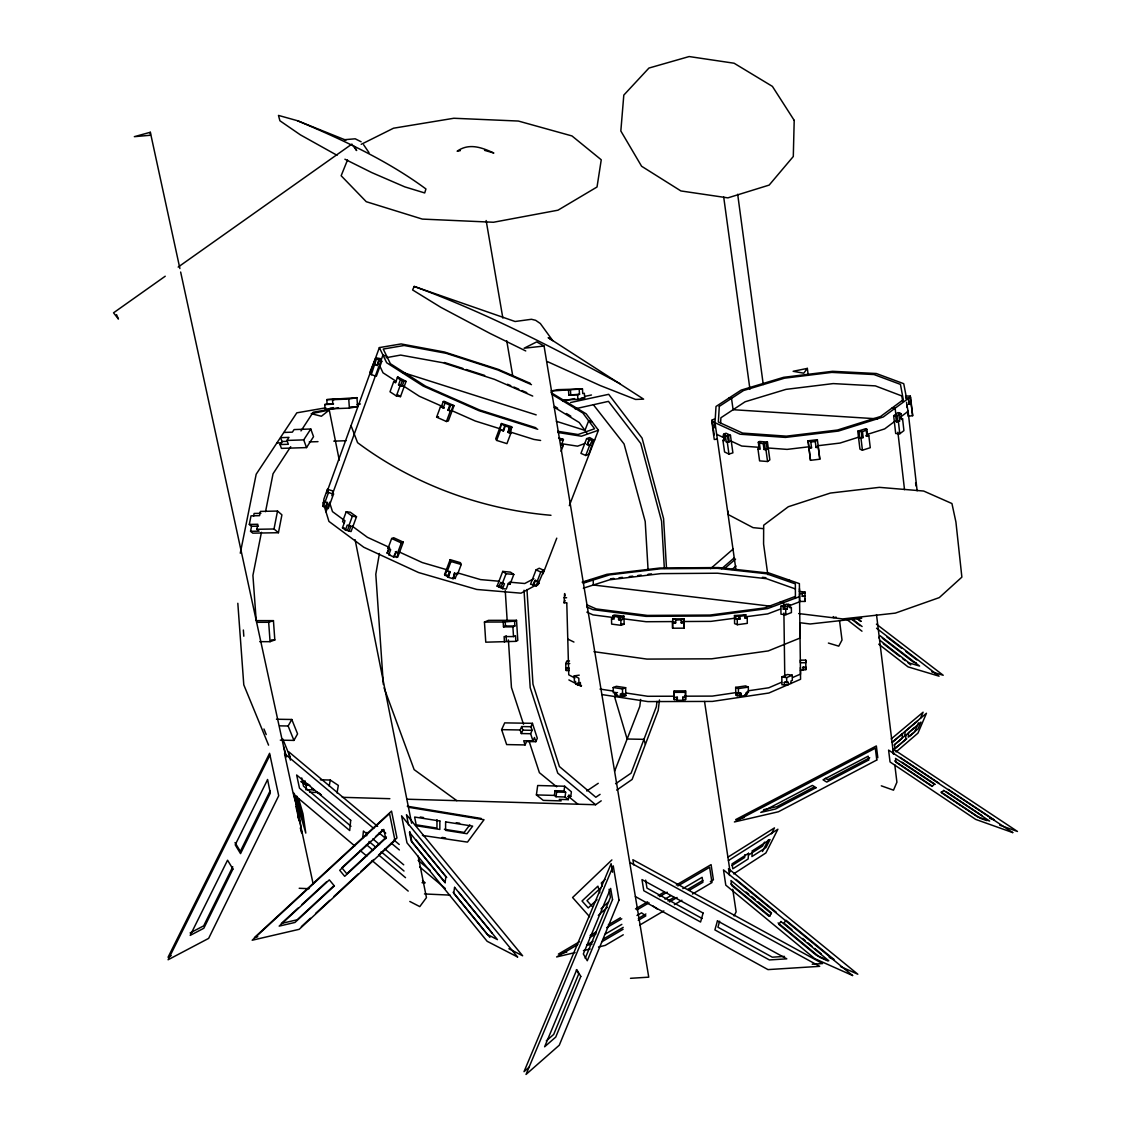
<?xml version="1.0" encoding="UTF-8"?>
<svg xmlns="http://www.w3.org/2000/svg" width="1131" height="1131" viewBox="0 0 1131 1131"><rect width="100%" height="100%" fill="white"/><g stroke="black" fill="none" stroke-linecap="round" stroke-linejoin="round"><path stroke-width="1.5" d="M436.99 819.678L436.962 828.104L415.148 824.655M728.194 511.212L728.067 514.478L753.048 527.64L763.425 528.658M720.603 423.051L720.899 417.763L745.103 401.774L785.988 389.375L833.194 383.593L875.352 385.883L901.76 395.921L902.722 401.095M712.629 427.999L714.891 427.037L712.629 427.999L714.269 439.478L717.224 439.125M715.004 422.725L716.008 406.481L741.201 390.082L783.627 377.316L832.572 371.307L876.299 373.513L903.74 383.692L906.779 399.596L883.269 416.971L838.495 431.052L785.494 437.414L740.084 434.219L715.004 422.725L735.984 570.123M714.029 421.976L711.851 421.566L712.671 427.306M714.212 419.106L711.95 420.181L711.851 421.566M712.813 425.115L712.77 425.92L711.95 420.181M744.834 854.683L744.636 857.524L732.04 865.526M362.74 837.845L363.433 831.016L367.462 834.395M366.684 835.795L367.024 832.388M656.984 701.39L656.376 706.635L631.112 773.137L615.589 783.755M659.458 699.962L658.228 710.424L632.13 779.429L616.678 790.131M640.641 699.439L639.793 706.423L614.67 771.13M570.759 796.464L571.381 791.771L564.68 786.229L537.692 785.508L536.391 794.923L543.276 800.38L561.16 800.904L559.28 799.377L568.271 799.631L568.893 794.923L570.759 796.464L567.776 796.38M568.271 799.631L565.033 796.987L565.67 792.265L564.044 790.951L564.68 786.229M565.033 796.987L556.014 796.733L554.388 795.418L555.024 790.696L564.044 790.951M556.014 796.733L556.65 792.025L555.024 790.696M337.024 792.93L338.339 785.409L330.266 780.051L320.299 779.782M379.422 553.469L375.803 574.223L383.352 684.495M329.206 786.087L330.266 780.051M309.823 785.267L306.515 785.183L304.536 783.896L305.087 780.885M305.964 788.18L306.515 785.183M685.57 699.566L685.556 690.871L674.217 690.9L674.019 697.671L677.356 696.936L677.257 700.315L682.728 700.301L685.57 699.566L685.527 696.908L682.672 697.643L682.813 696.922L682.728 700.301M685.386 697.643L685.556 690.871M251.549 526.297L250.545 531.301L252.793 533.153L278.438 532.715L281.916 514.831L277.519 511.056L260.399 511.41L259.55 515.665L251.025 515.835L249.301 524.431L251.549 526.297L258.377 526.169M278.438 532.715L274.013 528.997L277.519 511.056M261.445 532.319L252.92 575.368L256.2 620.622L273.433 620.636L274.819 639.948L270.069 641.673L259.706 641.659M265.545 511.65L273.038 473.762L290.695 446.703M253.556 516.302L254.122 513.46L260.922 513.318M250.545 531.301L259.084 531.16L256.836 529.294L257.84 524.275L249.301 524.431M240.281 553.2L256.186 474.228L296.817 412.829L325.827 407.81M677.412 699.58L674.232 699.594L674.373 698.859M674.019 697.671L674.175 696.936M684.001 628.157L684.128 618.841L672.733 618.897L675.773 619.519L675.688 622.842L672.478 622.856L672.592 628.228L684.001 628.157L684.128 618.841M683.902 622.785L681.173 622.813L684.043 622.149M683.986 619.463L675.631 620.156M675.688 622.842L672.478 622.856M672.592 628.228L672.733 618.897M719.627 921.2L717.931 927.208L772.317 957.194L784.49 956.402M327.439 489.327L323.933 498.997L322.957 506.349L328.244 508.625L333.532 494.077L332.472 490.826L327.439 489.327L328.485 492.579L324.95 502.291L327.481 503.041L325.728 507.876M326.59 493.017L379.352 347.599L401.095 343.937L444.525 352.024L498.234 369.356L530.269 383.324M375.775 357.778L370.035 371.887L371.279 374.658L376.354 376.255L381.769 361.34L380.483 358.64L375.775 357.778L376.383 359.078L371.279 374.658M322.957 506.349L324.71 501.5L327.481 503.041M325.474 507.084L327.241 502.249M374.884 364.705L377.429 365.511L378.927 359.884L376.383 359.078M377.429 365.511L378.927 359.884M325.997 511.862L328.923 503.818M331.864 495.717L378.758 366.656M344.658 521.886L342.481 527.852L345.436 530.029L351.062 531.556L356.491 516.726L350.341 512.244L346.185 511.778L342.58 521.66L344.291 522.918M393.701 381.67L390.011 391.793L396.373 395.949L400.501 396.628L406.071 381.416L397.617 376.962L395.482 382.829L393.701 381.67L395.765 382.024M345.436 530.029L347.245 525.095L350.794 526.396L348.984 531.344M400.416 379.733L404.007 381.062L402.155 386.152L398.55 384.809L400.416 379.733L397.334 377.754L399.413 378.107L397.617 376.962M348.716 526.169L352.335 516.273L346.185 511.778M396.373 395.949L400.077 385.798M347.514 530.255L349.323 525.321L350.794 526.396M402.155 386.152L400.628 385.162L402.48 380.087M387.961 548.493L391.665 538.512L393.659 537.72L403.3 542.145L397.744 557.102L393.447 556.862L388.81 554.727L390.662 549.737L387.961 548.493L388.965 548.083L387.113 553.073L389.813 554.317L388.81 554.727M441.359 406.665L443.267 401.547L444.214 401.307L454.04 405.647L448.328 420.986L446.448 421.51L436.623 417.155L440.411 406.906L444.115 407.881L440.411 406.906M389.771 548.182L387.113 553.073M443.168 408.135L445.063 403.004L446.01 402.763L443.267 401.547M393.447 556.862L396.302 551.461L394.45 556.452M453.093 405.888L451.198 411.02L447.89 410.228L449.799 405.096L454.04 405.647M447.89 410.228L448.837 409.973L450.746 404.856M395.299 551.871L397.617 552.932L401.321 542.937L403.3 542.145M446.448 421.51L450.251 411.26M396.755 557.512L398.607 552.522L397.617 552.932M455.03 573.742L457.475 574.463L461.236 564.51L460.402 562.673L450.166 559.661L444.54 574.576L448.229 577.277L453.149 578.719L454.62 572.823L453.149 578.719M510.307 432.65L511.749 426.769L501.457 423.531L495.689 438.828L496.622 440.411L506.942 443.635L510.788 433.427L507.847 431.872L510.788 433.427M444.95 575.509L446.816 570.533L450.096 572.314L448.229 577.277M501.924 424.295L505.303 425.991L503.366 431.095L500.001 429.412L501.457 423.531M447.226 571.466L450.986 561.499L450.166 559.661M496.622 440.411L500.468 430.19M447.819 576.343L449.686 571.381L450.096 572.314M503.366 431.095L504.822 425.214M508.328 430.6L509.784 426.769L512.244 427.546M508.328 432.664L509.784 426.769M509.445 432.876L511.184 428.296M452.739 577.785L455.185 578.492L457.065 573.53L457.475 574.463M510.053 584.246L508.399 583.073L506.32 588.982L502.588 588.657L497.103 586.112L502.73 571.409L510.477 572.13L513.799 574.463L510.053 584.246L508.201 584.091M498.757 587.3L500.637 582.394L504.468 583.766L502.588 588.657M502.291 583.568L506.052 573.742L513.799 574.463M500.934 587.484L502.814 582.592M558.629 437.923L563.408 439.478L561.386 445.289L563.21 445.572L561.018 451.297M533.775 584.854L536.136 585.929L537.663 585.109L543.954 570.363L539.247 568.229L536.066 569.883L530.524 584.26L533.775 584.854L535.627 580.076M586.636 438.63L580.952 453.375L585.759 455.496L588.756 454.337L593.704 439.917L589.633 437.556L586.636 438.63L592.276 440.44L593.704 439.917M532.885 585.335L534.723 580.542L537.974 581.15L536.136 585.929M592.276 440.44L589.548 445.671L587.145 444.61L589.039 439.69M587.145 444.61L589.873 439.379M537.084 581.631L540.788 572.032L543.954 570.363M585.759 455.496L589.548 445.671M542.965 573.869L556.763 538.158M569.303 505.67L598.44 430.218L586.197 413.861L550.967 392.584M568.624 671.135L568.808 667.997L565.882 668.633L568.808 667.997M347.528 159.966L341.152 175.743L366.26 201.7L422.33 219.089L493.469 222.256L557.979 210.196L597.027 186.997L601.254 159.796L571.975 135.946L518.366 121.045L453.856 118.26L393.503 128.213L361.213 144.33M568.879 670.513L566.207 670.513L566.716 669.255M565.882 668.633L565.74 663.586L566.815 660.999L569.473 660.985M585.194 958.296L610.429 897.279L609.086 889.319M918.499 722.865L914.541 732.011L909.366 736.422M920.464 718.298L923.094 712.205L891.186 738.953M535.825 741.696L537.31 738.289L532.432 723.317L504.695 722.879L501.627 729.651L506.646 744.58L525.081 744.933L526.579 741.526L535.825 741.696L534.468 737.511L532.984 740.932L523.71 740.763L525.081 744.933M532.984 740.932L530.623 733.722L532.107 730.315L530.948 726.71L532.432 723.317M530.623 733.722L521.32 733.552L520.147 729.962L521.66 726.569L530.948 726.71M521.32 733.552L522.833 730.145L521.66 726.569M547.517 361.637L600.236 385.558L635.594 399.441L643.61 399.144L548.182 337.66L552.734 340.629L540.335 323.523L535.642 320.313L531.471 319.281L515.072 321.501L414.2 286.44L412.603 289.946L440.864 307.349L489.963 333.391L525.745 350.949M566.758 602.809L564.072 602.823L565.161 600.519M564.072 602.823L564.652 593.563L564.722 596.094L565.019 595.457M232.774 866.77L203.693 925.851L190.121 932.934M270.083 790.951L240.338 851.389L235.022 842.581M267.439 779.923L235.206 844.815L240.535 853.636L270.337 793.071L267.552 779.471M269.842 755.338L168.109 959.752L208.641 938.391L278.707 795.743L269.588 753.303L168.067 957.25L171.177 955.61M734.047 915.969L736.125 911.855L732.732 889.249M762.45 851.544L768.458 839.725M771.469 833.816L774.466 827.892L727.77 857.256M764.57 842.143L762.52 846.158L748.425 855.107M878.844 637.926L880.031 635.679L919.588 666.06L909.211 662.978L879.607 640.075M280.304 740.141L293.933 740.409L297.566 733.863L291.798 719.486L276.473 719.231M293.933 740.409L288.136 726.003L291.798 719.486M280.007 444.554L288.348 444.285L286.935 440.44L288.942 437.386L280.601 437.669L282.015 441.5L280.007 444.554L281.435 448.385L306.529 447.593L313.541 436.679L310.771 429.002L294.074 429.582L292.378 432.155L284.051 432.452M306.529 447.593L303.716 439.888L310.771 429.002M300.987 430.925L313.188 412.221L338.494 407.796M469.832 824.838L464.177 832.402L444.384 829.277M807.35 368.395L803.745 373.188L793.142 371.293L807.35 368.395L808.255 375.407M611.885 859.928L572.583 897.519L589.633 916.76M605.057 879.494L601.324 882.986L602.286 886.322M597.041 899.711L588.219 907.924L582.027 900.983L597.917 886.153L599.854 892.84M333.942 885.686L297.184 919.786L281.379 923.447L298.075 908.066M386.406 836.997L346.793 873.768L341.816 867.731L370.346 841.422M301.355 926.642L310.403 918.259M315.563 913.466L329.785 900.29M333.659 896.685L358.202 873.924M360.789 871.52L373.711 859.546M378.885 854.753L396.967 837.972L391.538 811.097L254.461 937.542L257.811 936.765M600.561 888.089L586.975 900.644L592.163 906.426M301.92 904.517L326.322 882.01M375.534 836.643L383.31 829.461M600.971 908.787L608.634 901.831M598.327 915.389L607.347 907.274M529.322 1067.014L524.021 1071.665L611.136 863.66L612.578 872.213M546.287 1040.888L553.695 1034.427L578.719 973.932L576.315 969.847M710.537 568.681L733.171 549.03M732.011 569.473L735.998 566.023M721.592 568.752L734.401 557.724M725.282 567.932L735.56 559.11M896.063 751.931L917.948 733.128L926.459 713.265L892.062 742.36M893.843 749.641L906.779 738.628M892.274 742.388L902.496 733.75L902.156 738.26L894.14 745.032M917.552 721.013L905.125 731.517L904.8 736.041L914.64 727.728M329.262 410.03L321.388 416.25L311.223 413.663L329.262 410.03L339.258 460.176M902.58 418.823L901.591 419.559L900.912 413.649L898.862 413.522L899.852 412.787L897.802 412.659L893.646 415.741L895.695 433.498L899.795 433.767L903.923 430.628L902.58 418.823L900.53 418.696M898.919 415.134L895.695 415.869L896.388 421.806L899.597 421.057L898.919 415.134L900.912 413.649M895.172 421.043L884.668 428.903L866.459 434.686M900.361 417.155L908.108 411.345L906.892 404.898M896.388 421.806L899.597 421.057M767.553 461.505L769.843 459.865L767.44 442.051L759.467 441.472L758.307 442.278L759.127 448.215L757.968 449.021L759.58 460.882L767.553 461.505L765.941 449.615L767.087 448.809L766.281 442.857L767.44 442.051M165.239 276.218L113.538 312.82L118.444 319.055L116.55 314.658M178.161 267.072L351.925 144.075M766.281 442.857L763.227 443.522L764.033 449.474L767.087 448.809M757.968 449.021L760.202 449.191L759.382 443.239L760.541 442.433L758.307 442.278M407.471 799.221L595.599 804.735L601.225 800.833M600.08 794.358L595.839 797.256L559.407 766.521L532.97 684.198L526.961 589.52M586.763 790.993L598.257 783.302M733.637 873.867L765.899 852.944L777.888 829.235L728.421 860.578M603.53 938.942L623.209 927.349M638.336 918.443L645.9 913.989M667.997 900.969L674.062 897.406M687.705 889.376L702.86 880.455M601.862 941.77L623.096 929.272M638.252 920.337L645.843 915.87L641.531 912.83L636.979 915.488M669.495 901.944L677.087 897.477M689.231 890.323L702.902 882.265L702.139 877.317L682.813 888.641M710.367 881.629L713.407 879.833L711.088 864.635L676.324 885.008M623.266 934.786L605.212 945.403L598.511 947M639.793 925.045L663.855 910.879M674.373 904.673L681.894 900.248M692.426 894.056L711.965 882.533L709.632 867.321L677.822 885.955M579.567 941.685L558.403 954.083L566.758 952.104M590.142 935.493L596.193 931.944M608.294 924.861L620.382 917.778M635.495 908.928L647.596 901.831M658.171 895.639L664.222 892.09M577.842 944.541L556.636 956.953L575.057 952.571M589.958 937.429L596.023 933.881M606.626 927.674L621.767 918.796M636.923 909.918L649.038 902.821M659.642 896.614L667.219 892.175M587.017 944.767L593.082 941.218M605.184 934.121L621.838 924.366M664.971 899.103L670.923 895.611M539.331 583.299L521.023 593.181L476.801 589.463L418.541 572.526L363.772 547.248L328.937 521.405L323.127 502.574M533.86 578.69L524.742 583.511L509.445 582.154M814.15 786.992L776.799 806.643L763.651 809.683M869.711 757.77L827.85 779.782L825.39 778.284M515.849 641.348L517.8 640.457L516.528 620.311L488.493 620.354L484.45 622.064L485.765 642.182L515.849 641.348L515.482 635.693L513.516 636.583L504.115 636.569L504.468 642.224M514.563 621.173L503.182 622.036L503.493 626.871L512.894 626.857L514.859 625.994L514.563 621.173L516.528 620.311M503.493 626.871L505.472 625.994L514.859 625.994M784.348 685.075L784.306 682.474L788.293 682.134L788.335 684.736L781.931 684.736L781.832 676.918L787.445 674.528L792.251 675.193L792.322 680.395L790.979 680.961L791.021 683.562M781.62 682.247L768.797 687.775L748.255 690.801M792.661 677.497L800.494 674.118L799.504 593.761L804.961 593.082L804.933 591.98L799.476 591.456M784.306 682.474L785.889 681.795M781.832 676.918L786.653 677.596L792.251 675.193M615.914 693.204L615.971 695.834L620.438 696.512L625.839 695.593L625.641 687.69L616.367 686.305L613.186 687.535L613.313 692.808L617.498 692.582M614.911 692.186L614.967 694.816L616.551 694.18M615.971 695.834L617.568 695.212L614.967 694.816M620.438 696.512L620.382 693.883L624.185 693.586L624.255 696.229M613.186 687.535L622.474 688.935L625.641 687.69M788.915 604.435L786.497 604.152L780.871 606.273L780.97 614.161L785.805 614.741L791.431 612.578L791.361 607.347L790.032 607.856L789.989 605.226L787.572 604.944L788.915 604.435L788.943 607.05M787.289 606.258L783.288 606.555L783.316 609.185L787.317 608.874L787.289 606.258L789.989 605.226M780.616 609.001L767.723 613.893L745.357 616.833M788.561 606.004L799.589 601.819L799.546 596.899M783.316 609.185L787.317 608.874M795.376 596.419L764.584 607.927L709.858 615.066L647.399 615.42L596.235 608.93L586.706 604.746M585.349 443.324L577.573 446.165L560.764 443.578M591.584 441.062L594.694 439.917M598.44 430.218L581.405 436.227L557.894 432.48M620.961 625.316L624.142 624.199L623.959 616.225L614.642 615.024L613.044 615.575L613.101 618.233L611.503 618.784L611.631 624.1L620.961 625.316L620.834 619.986L622.432 619.435L622.361 616.777L623.959 616.225M256.567 622.304L268.669 622.29L273.433 620.636M622.361 616.777L618.53 617.031L618.6 619.703L622.432 619.435M611.503 618.784L614.105 619.124L614.048 616.466L615.646 615.914L613.044 615.575M867.59 435.237L866.869 429.257L865.625 428.734L857.765 431.222L859.942 449.148L862.43 450.209L870.262 447.706L868.834 435.76L865.71 435.831M583.342 588.191L609.651 579.793L660.843 573.629L717.549 573.219L766.493 578.69L795.418 588.94M857.765 431.222L862.458 431.561L866.247 430.36L866.968 436.354L868.834 435.76M858.189 437.301L839.98 443.069L817.798 445.727M859.009 431.745L859.744 437.725L863.179 437.556L862.458 431.561M859.744 437.725L863.179 437.556M583.214 583.2L609.524 574.873L660.744 568.766L717.464 568.342L766.422 573.742L795.347 583.879L795.432 598.44M866.869 429.257L865.003 429.851L866.247 430.36M582.112 582.14L606.909 574.322L659.939 568.002L718.623 567.564L769.349 573.134L799.391 583.638L799.532 596.631L767.652 608.577L710.848 615.999L645.985 616.367L592.898 609.623L586.72 606.895M584.275 582.083L587.201 581.164M724.9 439.705L722.921 440.327L724.575 451.976L728.958 454.082L732.902 452.852L730.442 435.294L726.045 433.258L724.066 433.866L724.476 436.792M722.921 440.327L724.151 440.892L723.331 435.039L725.438 436.029L730.442 435.294M725.438 436.029L726.258 441.882L729.297 441.769L728.463 435.902M726.258 441.882L729.297 441.769M723.331 435.039L725.296 434.431L724.066 433.866M150.324 132.27L134.335 136.667L150.352 135.253L150.324 132.27L179.9 268.584M436.623 417.155L438.531 416.646M587.145 945.262L592.05 944.102M583.44 950.591L590.142 948.994M744.141 817.628L735.687 819.593L876.355 745.951L877.812 757.742M575.071 408.828L608.464 401.364L640.754 443.465L661.578 521.193L664.349 568.426M570.59 402.523L608.69 394.323L642.097 438.149L663.586 518.648L666.456 567.465M562.121 399.992L577.899 399.399L584.642 397.956L584.359 393.277L582.748 393.616L582.465 388.937L557.951 389.644L551.023 391.015L582.465 388.937M562.828 401.053L574.619 398.564M584.741 396.416L591.471 394.988M568.525 390.322L568.822 395.03L577.602 394.691L579.51 394.295L579.213 389.587M568.822 395.03L579.51 394.295M386.123 357.707L400.628 355.077L442.574 362.683L494.431 379.337L532.729 396.076M349.38 408.107L357.58 406.665L356.958 397.674L326.788 399.625L327.099 404.12L324.753 404.53L325.064 409.04L349.38 408.107L348.758 399.045L356.958 397.674M357.043 404.545L360.421 403.951M330.068 408.164L333.405 407.584M460.331 150.635L457.15 151.186C469.323 142.647 482.046 147.624 493.837 153.024L484.577 150.352M324.753 404.53L332.839 404.205L332.514 399.695L334.861 399.3L326.788 399.625M736.267 692.568L712.304 696.102L684.382 696.187M737.143 695.918L737.101 693.275L739.886 692.865L741.257 693.473L741.3 696.13L746.078 695.424L746.036 692.766L748.397 692.426L748.312 687.125L745.598 685.909L735.659 687.365L735.8 695.296L741.3 696.13M737.101 693.275L741.257 693.473M735.659 687.365L738.373 688.595L748.312 687.125M579.242 675.165L574.237 675.857L574.378 681.003L575.651 681.668L575.721 684.241L581.532 685.612M735.829 616.126L735.871 618.798L740.042 618.968L739.999 616.296L734.471 615.589L734.599 623.605L737.327 624.694L747.308 623.365L747.223 618.021L745.852 617.484L745.81 614.812L734.471 615.589M735.871 618.798L740.042 618.968M747.223 618.021L744.834 618.332L744.792 615.66L743.435 615.137L745.81 614.812M739.999 616.296L744.792 615.66M735.037 618.19L710.947 621.371L682.898 621.527M911.346 404.078L910.271 396.104L905.634 395.977L906.171 398.791L908.433 398.522L909.098 404.347L911.346 404.078L912.66 415.699L908.151 416.25L907.557 411.005M909.098 404.347L908.278 397.73L910.54 397.462M908.942 403.555L911.19 403.286M610.443 578.818L613.864 578.408M618.996 577.785L622.418 577.375M629.26 576.556L632.681 576.146M637.813 575.523L641.22 575.114M648.063 574.294L651.484 573.884M808.085 440.807L817.374 439.69L819.664 457.631L819.777 459.214L810.489 460.317L808.085 440.807L810.489 460.317M808.128 441.571L810.729 441.26L811.549 448.032L808.934 448.343M810.729 441.26L810.771 442.037L815.253 441.5L817.374 439.69M809.259 446.745L787.077 449.389L767.892 447.975M808.891 447.565L811.507 447.254M816.031 447.494L818.25 447.24L818.194 446.462L815.974 446.717L816.031 447.494L815.211 440.722M544.068 346.029L524.091 348.221L536.716 341.887L544.068 346.029L648.742 977.156L630.49 978.315M836.233 617.187L833.321 617.498L833.25 616.579M861.723 618.261L810.149 623.987L799.886 622.714M812.214 964.22L822.534 963.57L632.893 859.73L633.742 864.862M332.514 399.695L348.758 399.045M327.099 404.12L333.56 403.88M350.667 406.92L357.58 406.665M581.164 398.084L584.642 397.956M286.935 440.44L303.716 439.888M282.015 441.5L287.02 441.33M276.869 442.97L281.845 442.815M309.244 441.924L317.995 441.641M333.758 441.132L346.015 440.722M256.836 529.294L274.013 528.997M563.931 597.748L566.617 597.734M802.275 596.306L805.003 596.291L802.275 596.306L802.232 593.096M799.603 601.452L805.06 601.423L804.933 591.98M674.133 621.569L646.098 621.725L623.845 618.855M805.753 660.122L800.338 660.151L800.366 662.752L805.809 662.738L805.753 660.122L805.894 669.623L800.465 670.386M565.74 663.586L569.755 663.572M803.137 667.092L805.852 667.078L805.88 667.827L803.151 667.827L803.137 667.092L803.18 670.372M673.92 692.342L685.287 692.313M673.92 696.215L647.752 696.286L625.599 692.935M484.45 622.064L503.182 622.036M271.383 639.948L274.819 639.948M279.597 725.848L288.136 726.003M501.627 729.651L520.147 729.962M522.833 730.145L532.107 730.315M304.536 783.896L307.858 783.995M556.65 792.025L565.67 792.265M536.391 794.923L554.388 795.418M305.695 789.692L313.98 789.919L312.015 788.646M309.654 792.237L317.924 792.478L320.2 793.948M342.283 797.313L389.856 798.698M422.033 882.703L425.199 882.844L422.513 880.582M299.192 888.273L309.003 888.712M424.493 893.957L450.025 895.116M728.717 398.211L731.517 398.381L733.1 409.705L877.557 418.852M892.048 408.022L895.13 408.206L895.908 414.978M893.646 415.741L895.695 415.869M759.382 443.239L763.227 443.522M759.17 447.325L741.724 446.038L730.753 440.92M764.033 449.474L765.941 449.615M497.103 586.112L501.768 586.522M499.252 581.249L480.562 579.595L457.249 572.781M342.481 527.852L344.573 528.078M352.335 516.273L356.491 516.726M762.421 577.305L765.913 577.687M589.972 579.652L593.21 580.033L593.337 584.996L771.483 606.315M780.15 602.116L783.769 602.54L783.811 606.032M780.871 606.273L783.288 606.555M550.981 515.284C481.721 509.445 413.324 484.351 357.58 442.673L351.034 425.638M798.656 613.567L842.68 618.926L895.342 613.115L939.281 597.606L961.873 577.135L955.921 522.013L951.934 503.535L923.659 491.038L879.409 487.348L830.38 493.059L788.321 506.73L763.679 525.222L763.581 543.997L767.793 574.605M614.048 616.466L618.53 617.031M613.582 617.54L593.04 614.896L586.862 612.14M618.6 619.703L620.834 619.986M621.046 623.789L624.142 624.199M593.973 651.682L646.932 659.09L711.625 658.822L768.274 650.919L800.041 638.054L799.9 623.987M442.094 837.421L445.572 837.944M422.443 835.427L467.471 842.114L484.026 819.721L408.432 807.265M600.024 689.076L613.666 691.14M621.202 694.886L625.839 695.593M601.862 694.561L647.879 701.588L712.389 701.418L768.882 693.02L800.564 679.264L800.423 667.46M540.604 440.468L533.874 439.422L508.752 431.533M563.408 439.478L561.584 439.196L563.309 440.27L559.619 439.69M420.166 817.02L423.531 817.557M456.302 822.704L459.681 823.241M557.852 431.293L578.068 434.516L594.581 428.762L582.861 413.013L551.871 394.281M407.259 806.219L481.226 818.462M398.55 384.809L400.628 385.162M404.007 381.062L406.071 381.416M361.114 141.771L355.205 138.802L344.276 139.721L345.93 140.187L297.439 120.706L278.466 115.404L279.908 120.763L300.394 134.858L337.024 155.286M446.01 575L448.936 575.849M450.986 561.499L461.236 564.51M447.254 569.854L422.273 562.559L398.776 551.744M916.237 662.936L913.268 662.059L882.279 638.153M931.76 671.842L943.212 675.264L876.412 624.156M328.485 492.579L333.532 494.077M828.401 643.058L838.75 646.154L842.015 640.033L839.555 620.749M505.303 425.991L510.265 427.546M500.383 428.889L475.246 421.001L451.297 410.397M500.001 429.412L502.899 430.317M535.953 427.787L479.459 409.931L425.553 386.152L390.379 363.701L383.239 349.055L404.135 345.492L446.038 353.282L497.923 370.021L531.471 384.653M537.734 429.271L479.092 410.737L423.121 386.053L386.675 362.754L379.352 347.599M379.238 360.535L381.769 361.34M401.646 372.099L536.193 414.879M556.367 421.298L584.953 430.388L588.657 420.789L592.234 421.948M374.587 364.055L377.118 364.861M386.76 356.293L382.957 355.077L379.352 365.016L383.013 372.806L396.09 381.26M444.412 362.5L462.876 368.423M466.226 369.498L484.676 375.435M787.459 579.765L790.003 580.655M989.696 818.321L994.347 819.961L948.301 789.367M986.798 820.583L980.351 818.307L941.105 792.039M999.705 825.163L1017.462 831.455L893.151 749.061L893.773 754.137M881.303 785.833L893.504 790.173L896.911 782.214L894.791 764.754M414.2 286.44C485.51 312.495 553.158 347.613 619.873 383.607M297.439 120.706C342.057 139.65 386.788 160.051 425.935 188.962L424.705 192.949L404.757 186.855L371.731 172.576L344.913 159.217M507.536 384.257L510.745 385.657M513.941 387.056L518.747 389.149M521.942 390.548L526.749 392.641M587.979 444.299L590.382 445.36M445.063 403.004L449.799 405.096M443.31 406.863L419.361 396.274L403.371 385.94M448.837 409.973L451.198 411.02M829.249 957.392L833.985 959.484L786.073 920.295L783.896 923.094L791.912 929.696M827.821 960.912L819.918 957.406L778.071 922.91M840.46 966.524L857.821 974.229L728.52 868.693L729.537 875.479M748.397 692.426L747.04 691.804L747.082 694.448L745.711 693.826M536.066 569.883L540.788 572.032M744.707 694.802L746.078 695.424M391.665 538.512L401.321 542.937M389.375 547.418L367.434 537.324L352.052 526.014M716.658 434.332L724.49 437.994M567.776 639.086L573.94 642.055M574.237 675.857L578.818 678.204L578.959 683.378L577.856 682.813L577.927 685.386M574.901 678.006L568.752 674.839L566.787 603.176M508.908 948.739L522.635 955.78L406.467 814.688L408.489 824.81M409.804 901.464L419.785 906.61L426.444 897.604L418.173 856.11M568.879 679.929L581.193 686.319M629.698 862.331L819.692 966.341L767.977 969.606L635.382 896.572M702.111 918.485L646.974 888.089L645.674 880.144M554.727 406.397L557.654 408.178M566.447 413.522L570.83 416.208M554.204 407.245L579.213 422.499L586.918 433.088M561.485 444.497L563.21 445.572M300.775 781.549L306.642 785.352M316.934 792.025L321.331 794.881M397.956 394.959L400.501 396.628M900.106 757.36L938.999 783.189M902.015 762.181L935.238 784.377M945.968 791.544L981.948 815.578M894.593 760.909L932.382 786.201M502.73 571.409L506.052 573.742M653.082 906.058L657.351 909.098M456.811 800.663L414.144 769.631L384.073 687.874M345.068 520.882L332.486 511.622L329.503 502.206M876.567 628.242L939.112 676.182L908.066 666.894L878.745 644.175M886.803 636.88L901.817 648.388M905.917 651.541L916.845 659.91M857.199 618.148L861.242 621.244M856.577 618.318L860.663 621.47M852.59 619.194L862.105 626.546M851.742 619.293L859.984 625.655M883.311 643.695L899.767 656.432M902.51 658.553L905.252 660.674M908.009 662.794L910.752 664.929M846.624 619.293L861.978 631.197M735.998 879.338L776.389 912.378M556.664 786.808L539.402 772.671L528.997 740.946M568.61 796.592L577.899 804.212M746.121 892.034L748.793 894.239M751.479 896.445L755.494 899.739M758.18 901.944L771.568 912.957M802.614 938.49L805.286 940.695M807.958 942.901L811.973 946.195M814.645 948.4L821.332 953.9M730.81 883.961L769.971 916.237M595.599 804.735L557.739 773.109L530.199 687.705L524.021 590.255M377.655 826.379L288.589 751.677L290.398 760.103M381.698 829.772L385.742 833.165M393.842 839.951L399.243 844.475M418.131 860.323L430.275 870.502M373.711 828.415L284.545 753.628L293.311 794.061L354.766 845.96M379.125 832.953L385.869 838.608M391.284 843.146L399.384 849.947M419.658 866.94L445.317 888.471M372.834 838.905L379.549 844.532M384.922 849.042L403.725 864.819M351.006 826.28L303.49 786.158L301.723 777.944M369.017 841.478L375.746 847.161M381.133 851.714L404.021 871.026M366.444 844.673L373.173 850.356M378.574 854.909L405.52 877.67M360.11 850.47L366.797 856.11M372.141 860.62L408.206 891.087M416.123 840.008L446.731 877.472M458.691 892.119L492.296 933.259M445.303 882.703L411.868 841.69L409.832 831.554M453.107 892.274L489.907 937.387M593.365 404.714L624.072 443.974L645.207 521.49L648.105 570.335M352.858 145.362L356.633 150.536L354.272 146.422M363.616 144.754L369.017 152.671M454.775 577.559L455.185 578.492M263.947 729L266.209 734.528M268.57 745.145L243.787 684.849L237.821 603.29M282.764 738.953L290.059 756.922M523.512 724.25L511.452 687.521L508.413 639.962M324.71 501.5L324.95 502.291M614.614 696.866L627.125 739.024L643.949 739.335L645.405 744.325M295.898 806.361L299.305 821.304M297.92 816.639L298.838 819.749M300.281 827.991L301.751 832.953L299.008 813.613L293.593 795.164M297.029 796.38L303.348 821.445L296.576 796.224M294.23 793.411L305.794 833.095L302.981 813.74L298.612 798.642M283.584 746.601L286.496 756.667M180.649 272.034L285.818 756.893M293.678 793.128L313.216 884.244M355.106 539.713L411.627 823.255M910.794 401.251L910.271 396.104M912.66 415.699L910.978 402.905M908.278 397.73L908.433 398.522M915.573 482.909L916.152 486.118M486.146 220.531L502.843 318.065M506.716 340.714L512.682 375.549M704.542 701.474L730.117 871.874M714.071 421.298L714.849 427.73M713.52 430.006L714.212 434.912M727.417 435.421L728.237 441.274M727.318 442.377L728.958 454.082M723.699 197.02L749.924 389.135M737.681 194.278L763.255 384.554M764.372 442.716L765.178 448.668M818.25 447.24L819.777 459.214M860.988 438.248L862.43 450.209M876.497 614.614L893.504 754.278M861.214 431.038L861.935 437.033M898.438 421.934L899.795 433.767M896.869 415.006L897.547 420.93M897.901 432.226L904.517 489.638M908.108 411.345L917.128 490.797M906.567 402.283L907.161 407.528M268.669 622.29L270.069 641.673M243.363 630.024L243.815 636.216M512.894 626.857L513.516 636.583M505.246 590.636L507.169 620.58M505.161 621.173L505.472 625.994M506.094 635.693L506.462 641.334M577.602 394.691L577.899 399.399M570.448 389.941L570.731 394.634M566.136 667.997L566.207 670.513M580.359 682.46L580.429 685.033M622.474 688.935L622.601 694.208M620.127 616.48L620.198 619.152M621.965 693.246L622.022 695.89M805.018 599.091L805.06 601.423M805.866 668.35L805.894 669.623M677.2 697.657L677.257 700.315M674.217 690.9L674.232 699.594M681.258 619.491L681.173 622.813M738.628 615.759L738.67 618.431M739.886 692.865L739.928 695.508M737.228 619.336L737.327 624.694M738.373 688.595L738.458 693.897M799.461 588.686L799.504 592.22M785.734 609.482L785.805 614.741M786.653 677.596L786.724 682.813M784.872 605.962L784.9 608.591M783.91 613.016L784.787 677.398M439.86 820.993L439.832 829.447L416.364 825.757L414.639 817.049L439.86 820.993M445.614 821.898L445.586 830.352L467.004 833.717L472.659 826.125L445.614 821.898M794.202 120.353L793.298 156.502L769.165 185.088L727.883 197.868L680.904 190.941L641.588 166.243L620.834 130.998L623.803 95.103L648.94 68.058L689.161 56.55L734.09 63.223L772.402 86.38L794.202 120.353M719.288 406.368L718.369 422.019L742.615 433.088L786.398 436.156L837.449 430.034L880.597 416.462L903.301 399.724L900.446 384.384L874.009 374.545L831.794 372.396L784.518 378.192L743.562 390.52L719.288 406.368M752.327 850.88L751.931 856.549L765.97 847.557L770.055 839.513L752.327 850.88M748.552 853.297L748.142 858.966L732.803 868.806L732.054 863.872L748.552 853.297M905.959 734.896L905.634 739.405L894.989 748.468L894.522 744.65L905.959 734.896M908.589 732.648L908.25 737.172L918.047 728.845L920.945 722.101L908.589 732.648M350.695 820.343L349.705 830.536L299.475 788.137L296.647 774.989L350.695 820.343M445.868 876.737L445.063 882.632L411.217 841.139L409.464 832.331L445.868 876.737M454.577 887.34L453.729 893.264L487.291 934.432L497.456 939.635L454.577 887.34M703.1 913.042L700.584 922.019L643.808 890.733L641.984 879.593L703.1 913.042M717.45 920.888L714.891 929.908L769.377 959.936L786.794 958.834L717.45 920.888M619.025 900.149L559.28 1045.214L526.028 1074.45L613.256 865.894L619.025 900.149M580.797 976.421L555.731 1037.085L544.619 1046.797L576.796 969.62L580.797 976.421M612.55 899.569L587.272 960.742L583.327 953.97L610.655 888.415L612.55 899.569M232.944 869.046L203.806 928.268L190.206 935.379L227.557 860.196L232.944 869.046M771.285 913.594L769.151 916.379L731.715 885.502L730.965 880.526L771.285 913.594M780.941 921.511L778.778 924.31L816.172 955.144L828.797 960.742L780.941 921.511M934.376 784.264L932.071 786.413L896.006 762.266L895.54 758.406L934.376 784.264M334.366 885.926L294.993 922.444L279.173 926.119L329.333 879.861L334.366 885.926M385.671 838.311L344.701 876.327L339.71 870.29L383.89 829.56L385.671 838.311M394.973 840.474L299.192 929.314L252.185 940.229L389.531 813.557L394.973 840.474M943.678 790.456L941.331 792.619L977.283 816.681L989.653 821.064L943.678 790.456M816.115 787.671L775.583 808.99L760.767 812.426L812.397 785.395L816.115 787.671M868.679 760.018L826.733 782.087L823.029 779.825L868.198 756.172L868.679 760.018M876.794 760.004L778.439 811.761L734.401 821.968L875.323 748.199L876.794 760.004M1012.726 832.586L975.671 819.395L890.04 761.955L888.598 750.107L1012.726 832.586M852.59 975.516L814.758 958.65L725.791 885.149L723.487 869.88L852.59 975.516M517.574 956.982L487.15 941.303L406.976 842.807L401.562 815.79L517.574 956.982"/></g></svg>
